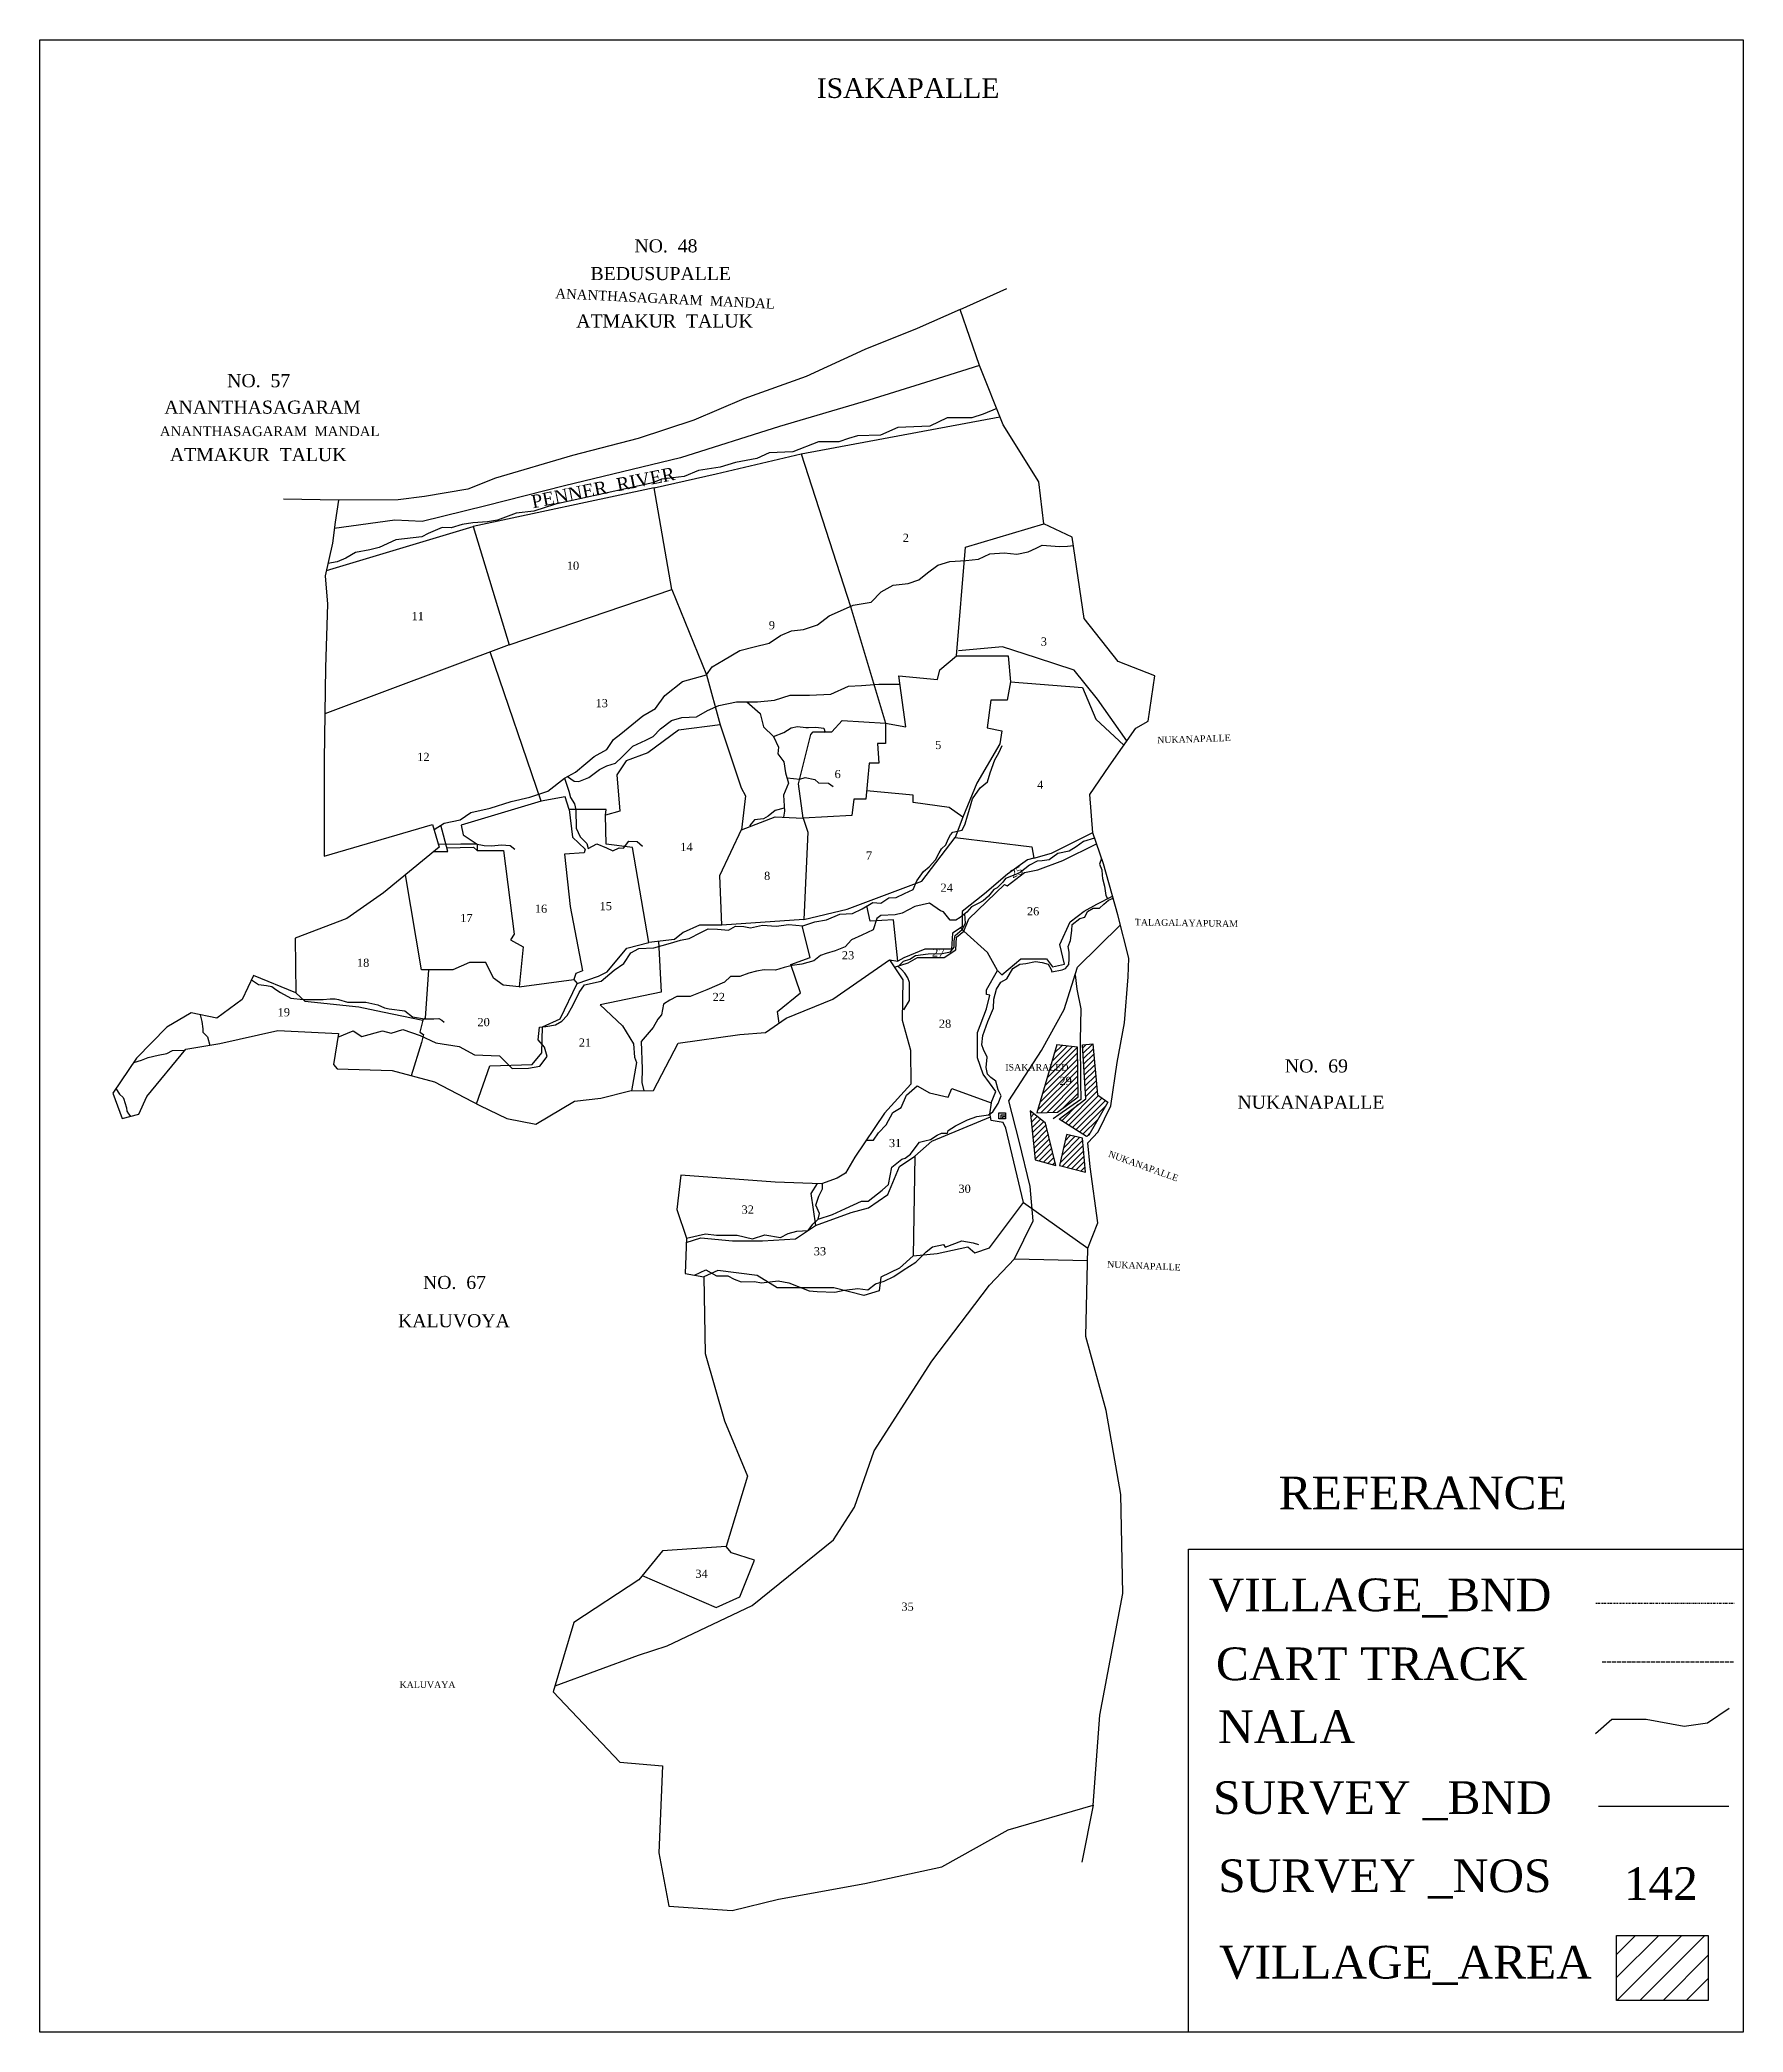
# Model space of a CAD drawing. Header units: millimetres. Extents: x 126 to 647, y 110 to 720.
import ezdxf

# ---------------------------------------------------------------- set-up
doc = ezdxf.new("R2010")
doc.units = ezdxf.units.MM
doc.header["$MEASUREMENT"] = 0
doc.linetypes.add('ACAD_ISO02W100', pattern=[15, 12, -3])
doc.linetypes.add('BORDER', pattern=[1.75, 0.5, -0.25, 0.5, -0.25, 0, -0.25])
for name, color, linetype in [('CARTTRACK', 30, 'ACAD_ISO02W100'), ('NALA', 4, 'Continuous'), ('SQUAREWELL', 5, 'Continuous'), ('SURVEY_BND', 7, 'Continuous'), ('SURVEY_NO', 7, 'Continuous'), ('TEXT', 7, 'Continuous'), ('VILLAGE_AREA', 1, 'Continuous')]:
    doc.layers.add(name, color=color, linetype=linetype)
doc.layers.add('VILL_BOUNDARY', color=6, linetype='BORDER', lineweight=30)
doc.styles.get("Standard").update_dxf_attribs({"font": 'TIMES.TTF', "height": 2})

msp = doc.modelspace()

# ---------------------------------------------------------------- hatches: boundary and pattern name
at = {"layer": 'VILLAGE_AREA', "linetype": 'ByBlock'}
h = msp.add_hatch(dxfattribs=at)
h.set_pattern_fill('ANSI31', color=256, scale=10, angle=180, style=0)
h.paths.add_polyline_path([(433.67, 388.44), (428.91, 392.15), (430.44, 377.23), (436.81, 375.45)])
h.paths.add_polyline_path([(444.99, 383.77), (440.02, 384.88), (437.93, 375.48), (445.88, 373.36)])
h.paths.add_polyline_path([(452.71, 394.86), (449.5, 397.05), (448.16, 412.63), (444.92, 412.37), (445.94, 395.88), (437.81, 389.67), (446.14, 384.31), (446.89, 384.73)])
h.paths.add_polyline_path([(443.59, 396.45), (443.44, 411.63), (437.07, 412.39), (431, 391.57), (437.33, 391.8)])
h.paths.add_polyline_path([(420.83, 403.95), (440.72, 403.95), (440.72, 407.02), (420.83, 407.02)], flags=9)
h.paths.add_polyline_path([(437.39, 399.52), (441.37, 399.52), (441.37, 402.57), (437.39, 402.57)], flags=24)
at = {"layer": 'VILLAGE_AREA'}
h = msp.add_hatch(dxfattribs=at)
h.set_pattern_fill('ANSI31', color=256, scale=40, angle=180, style=0)
h.set_pattern_definition([(225, (-2110.523, -1792.8586), (3.535534, -3.535534), [])])
h.paths.add_polyline_path([(608.34, 139.9), (608.34, 120.01), (636.4, 120.01), (636.4, 139.9)])

# ---------------------------------------------------------------- linework, layer by layer
at = {"linetype": 'ByBlock'}
msp.add_lwpolyline([(125.91, 719.83), (647.11, 719.83), (647.11, 110.3), (125.91, 110.3)], close=True, dxfattribs=at)
msp.add_lwpolyline([(477.34, 258.06), (647.11, 258.06), (647.11, 110.3), (477.34, 110.3)], close=True)
at = {"layer": 'CARTTRACK', "linetype": 'ByBlock'}
for points in [[(413.44, 620.21), (396.93, 614.97), (379.57, 609.6), (352.28, 601.54), (321.9, 592), (286.49, 583.39), (262.4, 577.31), (242.89, 572.5), (234.53, 572.85), (216.01, 570.37)], [(458.54, 505.38), (449.58, 518.09), (442.44, 526.97), (430.86, 530.8), (420.46, 534.11), (407.03, 532.95)], [(424.14, 346.86), (429.89, 358.5), (428.92, 369.06), (425.57, 382.94), (422.46, 395.2), (432.44, 410.65), (439.38, 423.13), (443.46, 436.12), (456.53, 449.01)], [(442.73, 433.8), (443.22, 429.39), (444.47, 423.39), (444.21, 413.75), (444.38, 400.98), (444.49, 395.65), (437.74, 390.9), (436, 389.72)], [(283.58, 216.3), (309.09, 225.62), (317.84, 228.45), (343.87, 240.87), (368.77, 260.88), (375.17, 270.91), (381.2, 288.12), (398.83, 315.61), (416.46, 338.81), (424.14, 346.86), (446.47, 346.35)]]:
    msp.add_lwpolyline(points, dxfattribs=at)
at = {"layer": 'CARTTRACK', "ltscale": 0.1}
msp.add_lwpolyline([(603.99, 223.57), (644.37, 223.57)], dxfattribs=at)
at = {"layer": 'NALA', "linetype": 'ByBlock'}
for points in [[(418.69, 607), (414.6, 605.35), (411.06, 604.22), (403.54, 604.22), (398.23, 601.6), (388.45, 601.27), (383.14, 598.92), (376.08, 598.73), (373.39, 597.85), (370.4, 596.84), (364.17, 596.84), (356.32, 593.79), (349.07, 593.48), (345.32, 591.71), (338.8, 590.57), (334.07, 589.07), (327.44, 588.08), (323.02, 586.22), (316.18, 585.44), (313.44, 584.31), (283.66, 577.79), (277.02, 575.6), (271.71, 575.02), (265.95, 572.89), (262.88, 572.33), (258.44, 572.1), (255.15, 571.59), (251.82, 570.54), (249.01, 570.66), (244.69, 568.84), (242.78, 567.76), (234.84, 566.83), (229.7, 564.47), (226.85, 563.79), (222.48, 563.02), (219.52, 561.3), (216.92, 560.11), (214.08, 559.61)], [(286.42, 493.95), (289.81, 495.82), (292.95, 498.43), (295.52, 500.6), (299.45, 502.75), (301.44, 505.75), (303.66, 507.49), (310.41, 513.04), (314.32, 515.24), (317.19, 519.21), (322.53, 523.49), (329.92, 525.57), (331.65, 527.99), (335.07, 530.1), (340.08, 533), (344.48, 534.08), (349.12, 535.27), (352.51, 537.64), (355.86, 539), (359.62, 539.44), (363.83, 540.86), (367.45, 543.6), (370.94, 545.13), (374.78, 546.86), (380.31, 547.84), (383.39, 550.98), (387.01, 552.98), (391.56, 553.52), (394.88, 554.67), (397.52, 556.81), (400.68, 559.14), (404.36, 560.28), (409.26, 560.58), (413.08, 560.98), (416.55, 562.56), (420.94, 562.88), (424.81, 562.51), (428.29, 563.21), (430.79, 564.32), (432.65, 565.21), (437.88, 564.79), (440.36, 564.91), (442.16, 565.18)], [(287.37, 494.47), (289.39, 493.08), (290.84, 492.89), (293.85, 494.11), (297.12, 496.55), (299.42, 497.73), (302.04, 498.56), (304.08, 500.46), (307.31, 503.72), (311.3, 505.54), (313.58, 506.74), (315.86, 509.06), (319.22, 511.61), (322.31, 512.51), (326.89, 512.72), (330.25, 514.6), (333.69, 516.16), (339.04, 517.32), (345.54, 517.32), (350.66, 517.8), (355.46, 519.35), (361.38, 519.35), (367.96, 519.67), (373.4, 522.07), (377.34, 522.34), (382.62, 522.71), (387.21, 522.71), (388.97, 522.71)], [(342.29, 517.32), (346.34, 513.74), (347.32, 509.7), (350.38, 506.65), (353.53, 507.97), (355.84, 509.38), (357.76, 509.75), (360.26, 509.47), (361.15, 509.47), (363.36, 509.52), (365.76, 509.23), (366.18, 507.97)], [(350.38, 506.65), (351.93, 503.4), (351.74, 501.43), (353.53, 498.94), (354.1, 495.63), (355.04, 492.44), (353.44, 488.76), (353.77, 483.83), (353.42, 481.99)], [(217.12, 414.72), (221.79, 416.64), (224.4, 414.92), (230.73, 416.61), (233.38, 415.9), (236.94, 417.03), (242.32, 415.17), (247.03, 412.99), (254.18, 411.88), (258.88, 409.27), (266.57, 408.95), (270.48, 405.17), (275.41, 405.22), (278.87, 405.79), (281.1, 408.82), (280.3, 411.7), (278.35, 413.92), (278.75, 417.74), (280.76, 417.99), (283.65, 418.51), (285.67, 419.6), (287.29, 421.38), (289.03, 424.36), (290.91, 428.37), (292.58, 430.7), (297.72, 431.8), (301.67, 435.19), (304.56, 437.22), (306.71, 440.55), (309.22, 441.83), (313.79, 442.05), (318.87, 443.42), (321.9, 444.35), (324.55, 444.89), (328.15, 446.73), (330.43, 447.83), (333.25, 447.78), (336.63, 447.46), (338.74, 448.71), (341.31, 448.54), (343.39, 448.17), (347.07, 448.95), (351.19, 448.66), (355.05, 449.13), (359.35, 448.75), (363.03, 450.04), (366.67, 450.62), (370.7, 452.38), (374.54, 452.58), (377.52, 453.99), (380.8, 455.95), (383.28, 455.68), (385.7, 457.36), (387.97, 457.44), (390.48, 458.66), (393.18, 459.87), (394.28, 462.5), (396.28, 465.35), (398.01, 466.85), (399.96, 468.96), (401.14, 471.07), (401.77, 472.33), (403.14, 473.58), (403.84, 475.26), (404.55, 476.59), (405.29, 477.45), (408.15, 478.09), (409.05, 480), (409.8, 482.4), (410.51, 484.74), (411.29, 487.64), (413.6, 490.97), (415.91, 492.85), (416.67, 495.57), (418.1, 499.52), (419.34, 501.74), (420.38, 503.91)], [(246.54, 478.29), (249.65, 480.19), (254.5, 481.23), (257.75, 483.49), (263.72, 484.77), (270.18, 486.81), (275.81, 488.14), (281.33, 489.96), (286.42, 493.95), (287.75, 489.96), (288.24, 488.03), (289.51, 486.1), (289.95, 484.28), (290.07, 478.64), (291.28, 476.05), (293.27, 473.96), (293.65, 472.41), (296.3, 473.9), (299.33, 472.63), (301.26, 471.7), (303.2, 472.63), (304.52, 472.58), (306.18, 474.63), (308.66, 474.55), (310.27, 473.11)], [(354.57, 494.04), (358.48, 493.68), (360.11, 494.19), (363.05, 493.59), (364.21, 492.56), (367.28, 492.38), (368.64, 491.35)], [(353.71, 484.76), (350.89, 484.02), (348.74, 482.33), (347.33, 481.5), (344.56, 481.2), (343.05, 479.38)], [(448.67, 475.57), (445.26, 474.57), (443.06, 472.9), (440.89, 471.61), (437.45, 470.86), (434.71, 468.92), (432.6, 468.63), (431.07, 468.6), (428.74, 467.3), (425.88, 465.09), (424.23, 464.38), (421.44, 463.29), (420.61, 462.1), (418.84, 460.38), (417.85, 459.87), (416.22, 457.86), (414.55, 456.4), (413.19, 455.7), (410.98, 454.6), (409.55, 452.93), (407.48, 451.35), (406.16, 450.5), (404.45, 450.5), (402.44, 453.02), (401.51, 453.4), (398.09, 455.73), (393.67, 454.65), (389.82, 452.63), (387.62, 452.16), (383.24, 451.93), (382.07, 450.99), (380.94, 447.55), (377.41, 445.88), (374.31, 444.44), (372.29, 442.31), (369.3, 441.11), (366.55, 440.29), (364.8, 439.71), (362.71, 438.04), (359.03, 437.04), (356.16, 436.61), (353.62, 436.05), (351.06, 435.23), (347.53, 435.28), (345.18, 434.9), (342.89, 434.24), (340.12, 433.27), (337.28, 433.27), (335.41, 431.56), (330.05, 429.2), (324.95, 427.17), (320.83, 427.12), (318.65, 426.05), (316.76, 424.84), (316.13, 421.51), (315.06, 420.24), (313.56, 417.62), (309.93, 413.41), (310.22, 405.03), (310.07, 400.82), (310.71, 398.32)], [(247.81, 473.79), (254.69, 473.86), (257.46, 473.86), (259.26, 473.86), (261.82, 473.37), (264.11, 473.24), (267.15, 473.58), (269.79, 473.31), (271.23, 472.18)], [(450.81, 469.38), (450.17, 467.67), (450.9, 465.95), (450.95, 464.29), (451.03, 463.21), (451.73, 460.89), (452.11, 458.04), (452.61, 457.09)], [(364.03, 359.07), (368.44, 360.46), (372.47, 362.32), (377.35, 364.49), (379.41, 364.5), (383.68, 367.87), (385.55, 369.61), (386.64, 374.92), (389.65, 377.39), (390.65, 377.74), (392.32, 378.88), (393.43, 380.4), (395.06, 382.58), (396.73, 382.98), (398.43, 383.35), (400.53, 384.74), (401.82, 385.33), (403.61, 385.34), (403.83, 386.18), (406.13, 387.63), (409.76, 389.38), (412.63, 390.39), (416.21, 390.91), (417.5, 391.87), (419.19, 394.46), (420.11, 396.75), (419.14, 398.64), (418.42, 401.28), (416.93, 402.34), (415.89, 403.38), (415.44, 405.42), (415.83, 408.64), (414.68, 410.95), (414.12, 412.4), (414.45, 415.2), (415.96, 419.47), (417.71, 423.56), (417.87, 426.29), (418.6, 429.42), (419.95, 431.55), (421.79, 432.6), (423.67, 435.67), (425.74, 437.01), (427.59, 437.24), (430.55, 437.86), (432.61, 437.53), (434.41, 437), (435.35, 435.38), (435.59, 434.74), (438.75, 435.33), (439.8, 435.7), (440.77, 436.96), (440.9, 438.69), (440.83, 440.73), (440.59, 442.44), (441.32, 444.29), (441.73, 447.31), (441.81, 449.13), (444.18, 451.05), (445.63, 451.4), (446.5, 453.12), (448.2, 454.17), (450.14, 454.19), (451.46, 455.41), (452.96, 456.66), (454.3, 457.23)], [(390.29, 423.04), (391.98, 425.88), (392.02, 429.66), (392.02, 431.45), (391.48, 432.85), (390.58, 434.33), (389.54, 435.44), (388.59, 436.37), (388.73, 436.51), (390.19, 438), (392.15, 438.62), (393.88, 439.71), (397.76, 440.23), (402.05, 440.32), (404.56, 440.86), (405.64, 442.22), (405.73, 444.19), (406.02, 445.83), (408.1, 447.61), (409.19, 449.61), (408.95, 452.48)], [(190.65, 432.23), (192.83, 430.87), (195.29, 430.48), (196.86, 430.16), (198.16, 429.25), (199.51, 428.39), (202.76, 426.64), (206.46, 426.23), (212.64, 426.27), (214.75, 426.45), (216.3, 426.45), (217.33, 426.27), (220.03, 425.41), (225.64, 425.44), (229.33, 424.58), (231.39, 423.67), (232.79, 423.33), (237.59, 422.73), (239.99, 420.88), (243.58, 420.33), (246.46, 420.33), (248.03, 420.38), (248.87, 419.93), (249.6, 419.33)], [(174.93, 421.59), (175.51, 419.51), (175.83, 417.27), (175.83, 416.21), (177.19, 414.83), (177.88, 412.21)], [(154.62, 406.94), (157.03, 407.71), (159.05, 408.45), (162.13, 409.2), (164.78, 409.75), (166.53, 410.59), (170.36, 410.73)], [(149.21, 398.98), (150.25, 397.24), (151.37, 396.26), (151.66, 395.78), (151.95, 394.71), (152.39, 393.1), (152.49, 392.1), (153.02, 391.3), (153.41, 390.79), (153.6, 390.46)], [(323.75, 353.18), (329.62, 354.57), (332.93, 354.14), (339.31, 354.14), (343.96, 352.99), (347.72, 354.25), (352.54, 353.38), (354.93, 354.66), (357.56, 355.34), (361.03, 355.57), (362.41, 357.53), (364.03, 359.07), (364.48, 360.8), (363.33, 363.27), (364.29, 366.06), (365.36, 368.27), (365.41, 369.87)], [(326.24, 341.88), (329.73, 343.57), (332.98, 341.69), (336.41, 341.69), (338.35, 340.66), (340.46, 339.86), (344.58, 339.98), (346.78, 339.53), (351.82, 340.15), (355.06, 339.56), (361.32, 337.13), (363.77, 336.88), (369.22, 336.68), (372.01, 337.3), (376.18, 337.78), (379.3, 337.39), (381.59, 339.25), (384.27, 340.03), (387.25, 341.46), (390.08, 343.39), (393.91, 345.91), (397.07, 349.02), (399.09, 350.6), (402.43, 351.23), (402.98, 350.42), (408.02, 352.4), (411.53, 351.81), (413.11, 351.28)]]:
    msp.add_lwpolyline(points, dxfattribs=at)
at = {"layer": 'NALA'}
msp.add_lwpolyline([(601.92, 201.67), (606.9, 206.09), (617.41, 206.09), (617.41, 206.09), (629.03, 203.88), (629.03, 203.88), (636.22, 204.98), (642.86, 209.41)], dxfattribs=at)
at = {"layer": 'SQUAREWELL', "linetype": 'ByBlock'}
for points in [[(419.34, 391.55), (421.42, 391.55), (421.42, 389.71), (419.34, 389.71)], [(420.06, 390.94), (421.42, 390.94), (421.42, 389.71), (420.06, 389.71)], [(420.54, 390.46), (421.42, 390.46), (421.42, 389.71), (420.54, 389.71)]]:
    msp.add_lwpolyline(points, close=True, dxfattribs=at)
at = {"layer": 'SURVEY_BND', "linetype": 'ByBlock'}
for points in [[(358.86, 593.13), (419.69, 604.48)], [(313.88, 582.77), (332.81, 587.1), (358.86, 593.13), (373.94, 546.49), (384.69, 510.73), (384.69, 504.58), (382.19, 504.58), (382.59, 498.56), (379.67, 498.56), (378.67, 487.5), (374.97, 487.5), (374.34, 482.48), (359.46, 481.73), (358.03, 492.19), (361.79, 507.33), (362.55, 508.09), (368.22, 508.09), (371.45, 511.59), (384.69, 510.73), (390.86, 509.64), (388.76, 525.25), (400.56, 524.17), (401.33, 527.14), (406.4, 531.38), (409.12, 564.67), (433.1, 571.77)], [(269.51, 534.73), (319.26, 551.68), (313.88, 582.77), (258.52, 570.91)], [(213.6, 557.45), (258.52, 570.91), (269.51, 534.73), (213.1, 513.67)], [(319.26, 551.68), (329.92, 525.57), (334.11, 510.22), (321.34, 508.6), (311.91, 501.72), (305.33, 499.23), (302.46, 494.94), (303.43, 483.9), (299, 482.64), (299.18, 484.34), (287.89, 484.34), (288.9, 475.92), (292.79, 472.24), (292.48, 471.12), (286.46, 470.7), (288.14, 454.64), (291.98, 434.96), (289.92, 434.21), (289.27, 432.35), (290.3, 431.11), (296.86, 433.37), (299.49, 434.68), (305.5, 441.96), (312.28, 443.66), (307.25, 472.71), (299.2, 473.77), (299, 482.64)], [(287.89, 484.34), (286.63, 488.26), (279.3, 486.9), (263.74, 532.58)], [(406.4, 531.38), (422.19, 531.38), (422.88, 523.38), (444.96, 521.7), (449.04, 511.97), (457.63, 504.08)], [(422.88, 523.38), (421.92, 517.83), (416.91, 517.83), (415.82, 509.39), (420.22, 508.47), (419.63, 504.48), (412.59, 492.39), (408.35, 481.98)], [(334.11, 510.22), (340.54, 491.03), (341.87, 488.54), (340.65, 478.1), (350.91, 482.1), (359.46, 481.73), (360.93, 477.42), (359.71, 450.68), (334.58, 448.93), (334, 464.17), (340.69, 478.44)], [(408.35, 481.98), (404.15, 484.99), (393.13, 486.52), (393.13, 488.78), (378.9, 490.07)], [(279.3, 486.9), (254.78, 479.61), (255.49, 476.64), (259.77, 473.76), (259.77, 471.83), (267.29, 471.83), (267.78, 471.83), (271.04, 446.18), (269.97, 444.45), (273.77, 442.37), (272.54, 430.08), (289.27, 432.35)], [(408.35, 481.98), (405.94, 475.78)], [(246.53, 471.51), (250.72, 471.51), (248.58, 479.54)], [(359.71, 450.68), (372.93, 453.91), (395.84, 462.42), (405.94, 475.78), (429.48, 472.9), (430.08, 469.48), (428.12, 468.97), (422.02, 464.61), (415.01, 458.53), (408.12, 453.18), (408.12, 448.48), (405.15, 446.49), (404.91, 441.61), (396.72, 441.61), (390.27, 439.03), (388.43, 437.98), (387.1, 450.58), (379.97, 450.17), (378.97, 454.86)], [(430.08, 469.48), (435.44, 471.01), (448.08, 477.36)], [(250.43, 472.59), (258.56, 472.87), (259.77, 471.83)], [(408.63, 447.15), (410.21, 450.87), (421.12, 461.45), (421.91, 461.01), (427.2, 465.1), (431.33, 465.91), (438.92, 468.74), (449.27, 473.83)], [(244.88, 435.34), (242.65, 435.34), (237.8, 464.36)], [(417.05, 394.64), (418.41, 398.13), (414.51, 403.41), (412.81, 408.35), (412.81, 416.18), (415.54, 423.4), (416.64, 427.55), (415.58, 427.76), (415.58, 429.18), (418.9, 435.11), (420.31, 433.77), (426.09, 438.63), (433.95, 438.63), (435.81, 436.2), (439.42, 437.07), (438.03, 443.05), (441.14, 450.02), (445.44, 453.3), (449.34, 455.35), (454.12, 457.89)], [(334.58, 448.93), (327.78, 448.93), (322.74, 446.69), (320.08, 444.63), (312.28, 443.66)], [(352.1, 419.03), (351.6, 422.52), (358.69, 428.32), (355.66, 436.94), (361.63, 439.08), (359.18, 448.76)], [(387.39, 436.08), (391.6, 437.5), (394.47, 439.13), (402.59, 439.13), (406.18, 441.46), (406.41, 445.31), (408.63, 447.15)], [(408.62, 447.14), (407.64, 448.16)], [(418.9, 435.11), (415.92, 440.66), (408.63, 447.15)], [(315.19, 444.03), (316.01, 428.51), (297.35, 424.62), (304.2, 418.19), (307.52, 412.68), (307.92, 408.59), (308.47, 406.96), (306.97, 398.29)], [(272.54, 430.08), (267.73, 430.64), (264.74, 432.78), (262.35, 437.58), (257.38, 437.58), (252.26, 435.34), (244.88, 435.34), (243.85, 420.53), (243.08, 419.96), (242.21, 416.19), (243.35, 415.5), (242.66, 413.1), (239.51, 402.91)], [(385.85, 438.41), (388.43, 437.98)], [(204.26, 428.31), (207.03, 425.68), (223.47, 423.96), (230.75, 422.41), (243.08, 419.96)], [(259.57, 394.34), (263.65, 405.94), (276.6, 406.34), (279.5, 409.95), (279.75, 417.86), (285.15, 420.32), (290.3, 431.11)], [(378.77, 383.22), (381.01, 383.22), (382.54, 385.44), (384.86, 387.91), (386.94, 391.64), (389.42, 393.14), (391.14, 396.96), (394.32, 399.78), (398.17, 397.72), (403.89, 396.38), (404.97, 399), (417.05, 394.64), (416.5, 391.13)], [(393.67, 378.35), (398.85, 382.9), (416.79, 390.35)], [(426.93, 364.08), (421.54, 386.86), (420.67, 388.59), (417.02, 389.21), (416.56, 391.5)], [(363.78, 369.92), (361.86, 366.83), (363.27, 357.05), (374.12, 361.11), (379.46, 362.54), (385.42, 366.61), (389, 375.18), (393.67, 378.35), (393.12, 347.76), (388.96, 344.03), (383.24, 341.25), (382.75, 337.06), (378.08, 335.69), (368.91, 337.99), (362.42, 337.99), (351.52, 337.99), (345.42, 341.75), (333.4, 343.36), (329.08, 341.4)], [(393.12, 347.76), (400.51, 348.54), (409.86, 350.57), (412.01, 348.77), (416.54, 350.3), (426.93, 364.08), (446.56, 350.18)], [(323.7, 351.88), (328.16, 353.28), (337.81, 352.42), (347.04, 352.42), (357.16, 352.96), (363.27, 357.05)], [(310.23, 249.99), (332.83, 240.26), (340.08, 243.48), (344.55, 254.74), (337.55, 256.9), (335.96, 258.87)]]:
    msp.add_lwpolyline(points, dxfattribs=at)
at = {"layer": 'SURVEY_BND'}
msp.add_lwpolyline([(602.89, 179.44), (642.72, 179.44)], dxfattribs=at)
at = {"layer": 'VILL_BOUNDARY', "linetype": 'ByBlock'}
for points in [[(407.56, 637.29), (421.85, 643.8)], [(318.41, 148.86), (337.78, 147.5), (351.91, 150.98), (378.34, 155.78), (401.92, 160.83), (422.16, 172.15), (448.18, 179.71), (450.3, 207.3), (457.34, 244.52), (456.67, 274.76), (452.24, 300.51), (445.94, 323.08), (446.56, 350.18), (449.68, 357.87), (447.31, 375.08), (446.62, 382.42), (449.78, 385.77), (453.59, 393.74), (455.61, 406.91), (457.82, 419.08), (458.94, 433.2), (459.15, 438.9), (455.72, 452.1), (451.38, 467.73), (448.08, 477.25), (447.24, 488.95), (453.12, 497.61), (461.24, 509.24), (465.02, 511.36), (467.05, 525.26), (455.86, 529.67), (445.5, 542.84), (441.78, 567.68), (433.1, 571.77), (431.57, 584.56), (420.65, 602.08), (413.44, 620.21), (407.56, 637.29), (394.32, 631.49), (378.36, 625.05), (360.44, 616.86), (341.32, 610), (326.06, 603.43), (308.97, 597.83), (288.94, 592.71), (265.35, 585.78), (256.89, 582.39), (243.65, 580.13), (235.52, 579.15), (217.25, 579.05), (216.24, 572.22), (215.45, 565.81), (213.24, 555.82), (213.93, 547.18), (213.29, 527.82), (212.92, 499.52), (212.87, 470.12), (246.11, 479.78), (248.1, 472.79), (231.04, 458.83), (219.89, 451.03), (204.01, 445), (204.26, 428.31), (191.26, 433.53), (187.79, 426.2), (180.06, 420.57), (172.23, 422.13), (164.76, 417.73), (155.52, 408.27), (148.24, 397.55), (151.06, 389.79), (156.15, 391.13), (158.67, 396.51), (170.58, 410.99), (181.01, 412.73), (198.78, 416.74), (217.32, 415.88), (215.72, 406.39), (216.9, 405.01), (233.68, 404.46), (246.69, 401.01), (260.52, 393.85), (268.79, 389.78), (277.64, 388.11), (289.48, 395.14), (297.52, 396.07), (306.47, 398.29), (313.68, 398.35), (321.21, 412.86), (340.14, 415.52), (347.98, 416.14), (354.29, 420.57), (368.59, 426.29), (385.85, 438.41), (389.95, 432.22), (389.77, 419.91), (392.31, 410.74), (392.4, 400.32), (384.36, 391.5), (375.26, 378.03), (372.45, 373.11), (369.92, 371.54), (365.11, 369.88), (350.94, 370.32), (322, 372.5), (320.86, 362.03), (323.75, 353.18), (323.4, 342.36), (329.08, 341.4), (329.45, 317.89), (335.4, 297.29), (342.48, 280.38), (335.96, 258.87), (316.48, 257.55), (309.16, 248.7), (289.27, 235.58), (283.02, 214.39), (303.41, 192.87), (316.46, 191.75), (315.29, 165.21), (318.41, 148.86)], [(217.25, 579.05), (200.48, 579.28)], [(448.18, 179.71), (444.75, 162.33)]]:
    msp.add_lwpolyline(points, dxfattribs=at)
at = {"layer": 'VILL_BOUNDARY'}
msp.add_lwpolyline([(602.01, 241.58), (644.55, 241.58)], dxfattribs=at)
at = {"layer": 'VILLAGE_AREA', "linetype": 'ByBlock'}
for points in [[(431, 391.57), (437.33, 391.8), (443.59, 396.45), (443.44, 411.63), (437.07, 412.39), (431, 391.57)], [(444.92, 412.37), (448.16, 412.63), (449.5, 397.05), (452.71, 394.86), (446.89, 384.73), (446.14, 384.31), (437.81, 389.67), (445.94, 395.88), (444.92, 412.37)], [(430.44, 377.23), (436.81, 375.45), (433.67, 388.44), (428.91, 392.15), (430.44, 377.23)], [(440.02, 384.86), (437.93, 375.48), (445.88, 373.36), (444.99, 383.77), (440.02, 384.88)]]:
    msp.add_lwpolyline(points, dxfattribs=at)
at = {"layer": 'VILLAGE_AREA'}
msp.add_lwpolyline([(608.34, 139.9), (636.4, 139.9), (636.4, 120.01), (608.34, 120.01)], close=True, dxfattribs=at)

# ---------------------------------------------------------------- texts
msp.add_text('REFERANCE', height=10).set_placement((505, 270.27))
at = {"layer": 'CARTTRACK'}
msp.add_text('CART TRACK', height=10, dxfattribs=at).set_placement((485.79, 217.99))
at = {"layer": 'NALA'}
msp.add_text('NALA', height=10, dxfattribs=at).set_placement((486.43, 198.73))
at = {"layer": 'SURVEY_NO', "linetype": 'ByBlock'}
for s, p in [('2', (389.94, 566.23)), ('10', (287.16, 557.71)), ('11', (239.65, 542.28)), ('9', (348.96, 539.48)), ('3', (432.19, 534.5)), ('13', (295.96, 515.66)), ('12', (241.38, 499.2)), ('5', (399.87, 502.85)), ('6', (369.09, 493.96)), ('4', (431.07, 490.69)), ('14', (321.9, 471.66)), ('7', (378.69, 469.02)), ('8', (347.52, 462.81)), ('24', (401.51, 459.18)), ('17', (254.54, 449.9)), ('16', (277.37, 452.76)), ('15', (297.2, 453.56)), ('26', (427.96, 452)), ('23', (371.32, 438.52)), ('18', (222.94, 436.23)), ('22', (331.78, 425.76)), ('19', (198.67, 421.08)), ('20', (259.81, 418.07)), ('28', (401.01, 417.58)), ('21', (290.82, 411.8)), ('29', (437.9, 400.07)), ('31', (385.72, 381.08)), ('30', (406.99, 367.08)), ('32', (340.63, 360.71)), ('33', (362.73, 347.98)), ('34', (326.49, 249.28)), ('35', (389.53, 239.23))]:
    msp.add_text(s, height=2.5, dxfattribs=at).set_placement(p)
for s, rotation, p in [('25', 26.54453, (423.63, 463.27)), ('27', 356.86747, (398.87, 439.4))]:
    msp.add_text(s, height=2.5, rotation=rotation, dxfattribs=at).set_placement(p)
at = {"layer": 'SURVEY_NO'}
msp.add_text('142', height=10, dxfattribs=at).set_placement((610.6, 150.76))
at = {"layer": 'TEXT', "linetype": 'ByBlock'}
for s, height, p in [('ISAKAPALLE', 6, (363.65, 702.06)), ('NO.  48', 4, (307.84, 654.81)), ('BEDUSUPALLE', 4, (294.41, 646.33)), ('ATMAKUR  TALUK', 4, (290.05, 631.82)), ('NO.  57', 4, (183.23, 613.56)), ('ANANTHASAGARAM', 4, (164, 605.46)), ('ANANTHASAGARAM  MANDAL', 3, (162.63, 598.59)), ('ATMAKUR  TALUK', 4, (165.7, 590.94)), ('ISAKARALED', 2, (421.34, 404.51)), ('NO.  69', 4, (506.89, 403.91)), ('NUKANAPALLE', 4, (492.36, 392.8)), ('NO.  67', 4, (243.14, 337.68)), ('KALUVOYA', 4, (235.5, 325.96)), ('KALUVAYA', 2, (235.97, 215.6))]:
    msp.add_text(s, height=height, dxfattribs=at).set_placement(p)
for s, height, rotation, p in [('ANANTHASAGARAM  MANDAL', 3, 357.23855, (283.6, 640.79)), ('PENNER  RIVER', 4, 11.32736, (276.78, 576.49)), ('NUKANAPALLE', 2, 1.90933, (467.85, 504.58)), ('TALAGALAYAPURAM', 2, 359.03457, (460.95, 448.93)), ('NUKANAPALLE', 2, 340.12576, (452.69, 378.16)), ('NUKANAPALLE', 2, 357.61543, (452.47, 344.22))]:
    msp.add_text(s, height=height, rotation=rotation, dxfattribs=at).set_placement(p)
at = {"layer": 'TEXT'}
for s, p in [('SURVEY _BND', (484.9, 177.06)), ('SURVEY _NOS', (486.47, 153.15))]:
    msp.add_text(s, height=10, dxfattribs=at).set_placement(p)
at = {"layer": 'VILL_BOUNDARY'}
msp.add_text('VILLAGE_BND', height=10, dxfattribs=at).set_placement((483.55, 239.09))
at = {"layer": 'VILLAGE_AREA'}
msp.add_text('VILLAGE_AREA', height=10, dxfattribs=at).set_placement((486.71, 126.71))

doc.saveas('drawing.dxf')
